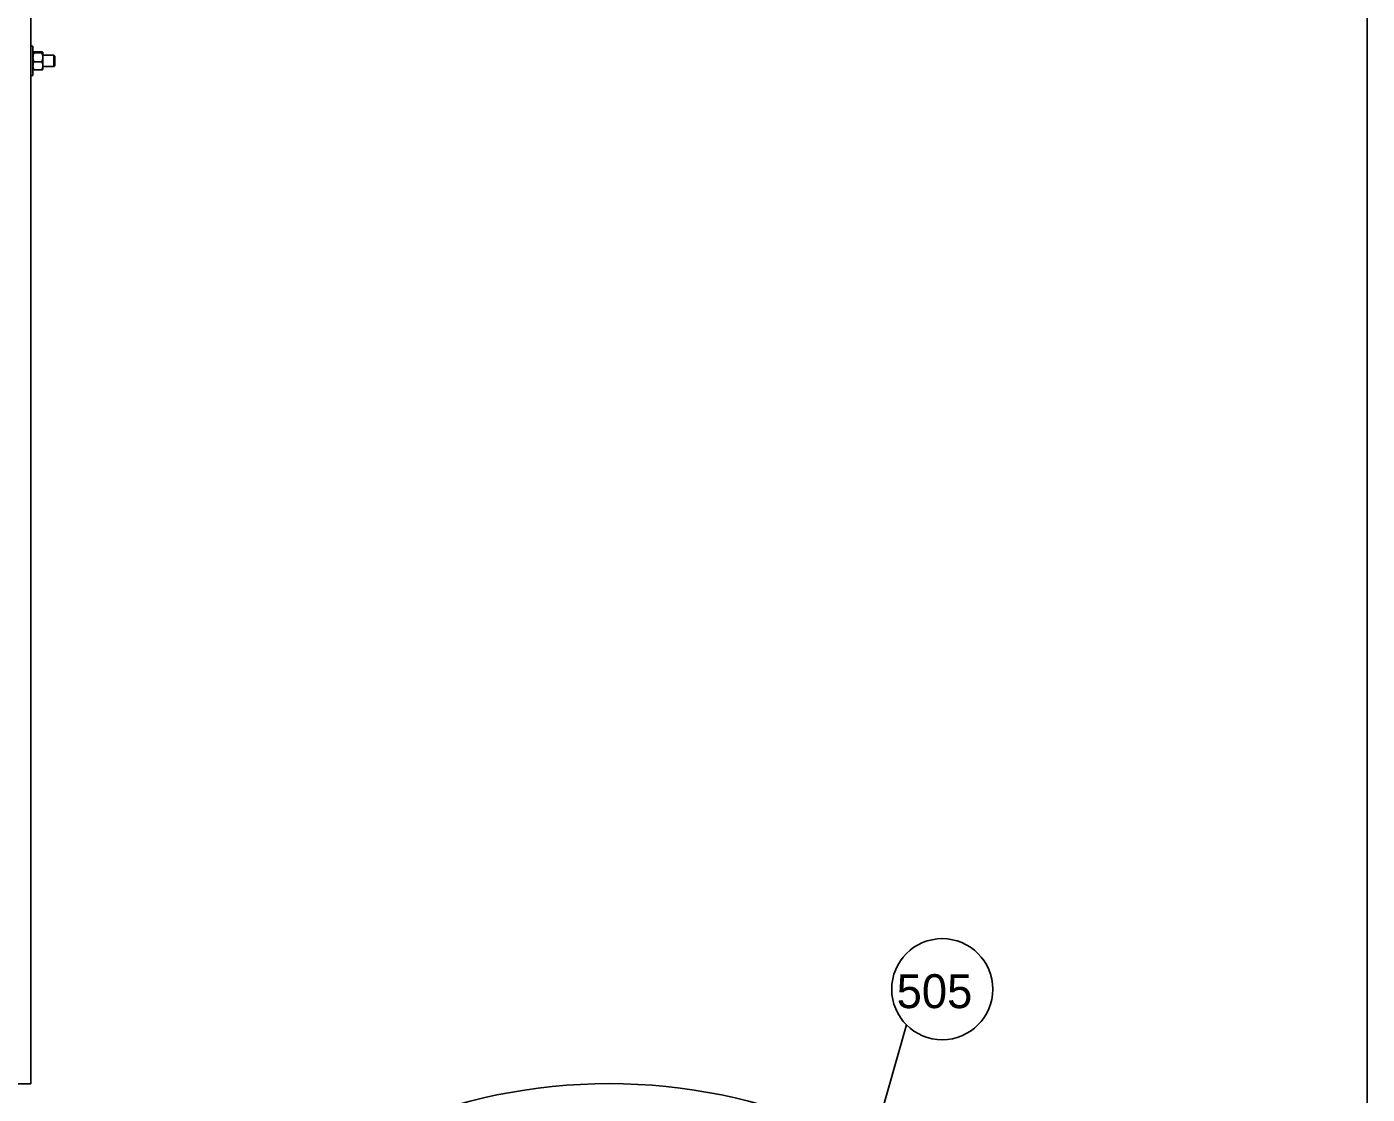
# Model space of a CAD drawing. Extents: x 503 to 668, y 594 to 694.
# Drawn here: x 640.36 to 668.02, y 650.37 to 672.39 of the extents above; entities that cross this region are included whole.
import ezdxf

# ---------------------------------------------------------------- set-up
doc = ezdxf.new("R2010")
doc.units = 0
doc.layers.add('Level 2', color=7, linetype='Continuous')
doc.layers.add('R_OR_NAMEBOUND_PR', color=7, linetype='Continuous')

msp = doc.modelspace()

# ---------------------------------------------------------------- linework, layer by layer
at = {"layer": 'Level 2'}
for p, q in [((640.44, 675.832), (640.44, 650.581)), ((640.483, 671.991), (640.44, 671.991)), ((640.484, 671.866), (640.483, 671.865)), ((640.483, 671.864), (640.483, 671.865)), ((640.506, 671.875), (640.667, 671.875)), ((640.506, 671.854), (640.667, 671.854)), ((640.69, 671.865), (640.689, 671.866)), ((640.69, 671.865), (640.69, 671.864)), ((640.914, 671.807), (640.69, 671.807)), ((640.932, 671.789), (640.914, 671.807)), ((640.483, 671.515), (640.484, 671.514)), ((640.506, 671.669), (640.667, 671.669)), ((640.689, 671.514), (640.69, 671.515)), ((640.69, 671.573), (640.914, 671.573)), ((640.914, 671.573), (640.932, 671.591)), ((640.44, 671.389), (640.483, 671.389)), ((640.506, 671.505), (640.667, 671.505)), ((658.516, 651.796), (656.727, 645.558)), ((638.837, 650.581), (640.44, 650.581))]:
    msp.add_line(p, q, dxfattribs=at)
for points in [[(640.483, 671.991), (640.483, 671.99), (640.483, 671.987), (640.483, 671.979), (640.483, 671.968), (640.483, 671.954), (640.483, 671.936), (640.483, 671.915), (640.483, 671.891), (640.483, 671.865), (640.483, 671.836), (640.483, 671.806), (640.483, 671.774), (640.483, 671.741), (640.483, 671.708), (640.483, 671.674), (640.483, 671.641), (640.483, 671.608), (640.483, 671.576), (640.483, 671.545), (640.483, 671.517), (640.483, 671.49), (640.483, 671.467), (640.483, 671.445), (640.483, 671.427), (640.483, 671.413), (640.483, 671.401), (640.483, 671.394), (640.483, 671.39), (640.483, 671.389)], [(640.483, 671.761), (640.483, 671.781), (640.483, 671.8), (640.483, 671.817), (640.483, 671.832), (640.483, 671.844), (640.483, 671.854), (640.483, 671.86), (640.483, 671.864)], [(640.69, 671.864), (640.69, 671.86), (640.69, 671.854), (640.69, 671.844), (640.69, 671.832), (640.69, 671.817), (640.69, 671.8), (640.69, 671.781), (640.69, 671.761)], [(640.914, 671.573), (640.914, 671.573), (640.914, 671.575), (640.914, 671.581), (640.914, 671.591), (640.914, 671.603), (640.914, 671.619), (640.914, 671.637), (640.914, 671.656), (640.914, 671.677), (640.914, 671.697), (640.914, 671.718), (640.914, 671.738), (640.914, 671.756), (640.914, 671.772), (640.914, 671.786), (640.914, 671.796), (640.914, 671.803), (640.914, 671.807), (640.914, 671.807)], [(640.932, 671.591), (640.932, 671.593), (640.932, 671.599), (640.932, 671.609), (640.932, 671.621), (640.932, 671.636), (640.932, 671.654), (640.932, 671.673), (640.932, 671.692), (640.932, 671.711), (640.932, 671.73), (640.932, 671.747), (640.932, 671.762), (640.932, 671.774), (640.932, 671.782), (640.932, 671.788), (640.932, 671.789)], [(640.483, 671.515), (640.483, 671.515), (640.483, 671.517), (640.483, 671.522), (640.483, 671.53), (640.483, 671.541), (640.483, 671.554), (640.483, 671.569), (640.483, 671.587)], [(640.69, 671.761), (640.69, 671.74), (640.69, 671.717), (640.69, 671.694), (640.69, 671.672), (640.69, 671.649), (640.69, 671.627), (640.69, 671.606), (640.69, 671.587)], [(640.69, 671.587), (640.69, 671.569), (640.69, 671.554), (640.69, 671.541), (640.69, 671.53), (640.69, 671.522), (640.69, 671.517), (640.69, 671.515), (640.69, 671.515)]]:
    msp.add_lwpolyline(points, dxfattribs=at)
for centre, radius in [((659.253, 652.533), 1.043), ((652.38, 639.081), 11.503)]:
    msp.add_circle(centre, radius, dxfattribs=at)
for points in [[(640.483, 671.864), (640.483, 671.865), (640.483, 671.866), (640.487, 671.869), (640.496, 671.873), (640.504, 671.874), (640.506, 671.875)], [(640.506, 671.854), (640.503, 671.855), (640.495, 671.857), (640.485, 671.86), (640.484, 671.863), (640.483, 671.864)], [(640.483, 671.761), (640.484, 671.774), (640.486, 671.8), (640.496, 671.831), (640.504, 671.849), (640.506, 671.854)], [(640.69, 671.864), (640.69, 671.865), (640.69, 671.866), (640.686, 671.869), (640.677, 671.873), (640.669, 671.874), (640.667, 671.875)], [(640.667, 671.854), (640.67, 671.855), (640.679, 671.857), (640.688, 671.86), (640.689, 671.863), (640.69, 671.864)], [(640.69, 671.761), (640.689, 671.774), (640.687, 671.8), (640.677, 671.831), (640.669, 671.849), (640.667, 671.854)], [(640.506, 671.669), (640.5, 671.683), (640.488, 671.712), (640.483, 671.744), (640.483, 671.761), (640.483, 671.761)], [(640.483, 671.587), (640.484, 671.598), (640.486, 671.622), (640.496, 671.649), (640.504, 671.664), (640.506, 671.669)], [(640.506, 671.505), (640.503, 671.511), (640.497, 671.524), (640.489, 671.544), (640.484, 671.564), (640.483, 671.579), (640.483, 671.586), (640.483, 671.587)], [(640.506, 671.505), (640.503, 671.506), (640.495, 671.508), (640.486, 671.511), (640.485, 671.513), (640.485, 671.514)], [(640.667, 671.669), (640.673, 671.683), (640.685, 671.712), (640.69, 671.744), (640.69, 671.761), (640.69, 671.761)], [(640.69, 671.587), (640.689, 671.598), (640.687, 671.622), (640.677, 671.649), (640.669, 671.664), (640.667, 671.669)], [(640.667, 671.505), (640.673, 671.518), (640.685, 671.544), (640.69, 671.572), (640.69, 671.586), (640.69, 671.587)], [(640.667, 671.505), (640.67, 671.506), (640.678, 671.508), (640.687, 671.511), (640.688, 671.513), (640.688, 671.514)]]:
    msp.add_open_spline(points, degree=3, dxfattribs=at)
at = {"layer": 'R_OR_NAMEBOUND_PR'}
msp.add_lwpolyline([(503.024, 594.327), (668.025, 594.327), (668.025, 694.453), (503.024, 694.453)], close=True, dxfattribs=at)

# ---------------------------------------------------------------- texts
at = {"layer": 'Level 2'}
msp.add_text('505', height=0.7, dxfattribs=at).set_placement((658.312, 652.142))

doc.saveas('drawing.dxf')
